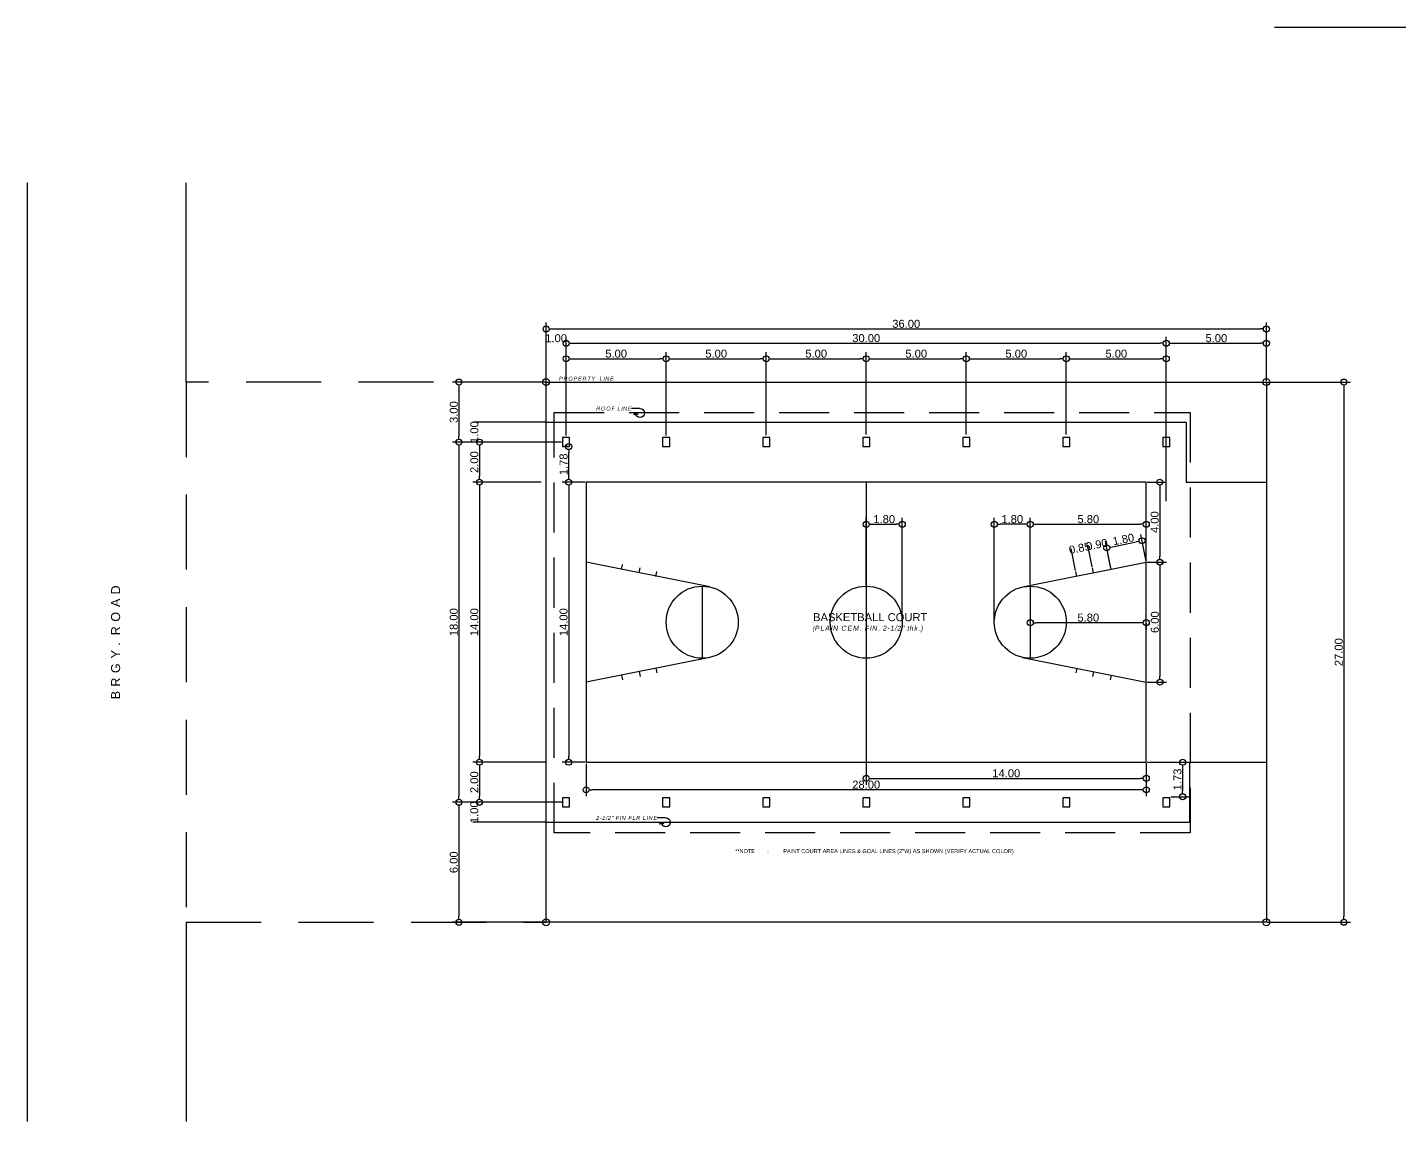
# Model space of a CAD drawing. Header units: inches. Extents: x -1369 to 1198, y -366 to 1398.
# Drawn here: x -163.5 to -94.9, y -22.4 to 32.3 of the extents above; entities that cross this region are included whole.
import ezdxf

# ---------------------------------------------------------------- set-up
doc = ezdxf.new("R2010")
doc.units = ezdxf.units.IN
doc.header["$MEASUREMENT"] = 0
doc.linetypes.add('HIDDEN', pattern=[0.375, 0.25, -0.125])
for name, color, linetype in [('dim', 8, 'Continuous'), ('rf', 1, 'HIDDEN'), ('txt', 7, 'Continuous')]:
    doc.layers.add(name, color=color, linetype=linetype)
doc.styles.get("Standard").update_dxf_attribs({"font": 'arial.ttf'})
doc.dimstyles.new('200', dxfattribs={"dimtxt": 0.4, "dimasz": 0.3, "dimexe": 0.325, "dimexo": 0.05, "dimgap": 0.05, "dimtad": 1, "dimzin": 0, "dimdsep": 46, "dimtxsty": 'Standard', "dimblk": 'DOTBLANK', "dimcen": 0.09, "dimclrd": 256, "dimclre": 256, "dimadec": 0, "dimazin": 0, "dimtfac": 1, "dimtix": 1, "dimtofl": 0, "dimtmove": 0, "dimatfit": 3, "dimfxl": 1, "dimtolj": 1, "dimtzin": 0, "dimarcsym": 0})

# ---------------------------------------------------------------- blocks, each defined once
blk = doc.blocks.new('_DotBlank')
at = {"color": 0, "linetype": 'ByBlock', "lineweight": -2}
blk.add_line((-0.5, 0), (-1, 0), dxfattribs=at)
blk.add_circle((0, 0), 0.5, dxfattribs=at)
blk = doc.blocks.new('*D586')
at = {"layer": 'Defpoints', "color": 0, "transparency": 16777216}
for p in [(-101.525, 17.238), (-137.525, 14.583), (-101.525, 14.583)]:
    blk.add_point(p, dxfattribs=at)
at = {"layer": 'dim', "lineweight": -2, "transparency": 16777216}
for p, q in [((-137.525, 14.633), (-137.525, 17.563)), ((-137.225, 17.238), (-101.825, 17.238)), ((-101.525, 14.633), (-101.525, 17.563))]:
    blk.add_line(p, q, dxfattribs=at)
at = {"layer": 'dim', "lineweight": -2, "transparency": 16777216, "xscale": 0.3, "yscale": 0.3, "zscale": 0.3, "rotation": 180}
blk.add_blockref('_DotBlank', (-137.525, 17.238), dxfattribs=at)
at = {"layer": 'dim', "lineweight": -2, "transparency": 16777216, "xscale": 0.3, "yscale": 0.3, "zscale": 0.3}
blk.add_blockref('_DotBlank', (-101.525, 17.238), dxfattribs=at)
at = {"layer": 'dim', "color": 0, "transparency": 16777216, "insert": (-119.525, 17.493), "char_height": 0.4, "attachment_point": 5}
blk.add_mtext('\\A1;36.00', dxfattribs=at)
blk = doc.blocks.new('*D568')
at = {"layer": 'Defpoints', "color": 0, "transparency": 16777216}
for p in [(-101.525, 14.583), (-101.525, -12.417), (-97.651, -12.417)]:
    blk.add_point(p, dxfattribs=at)
at = {"layer": 'dim', "lineweight": -2, "transparency": 16777216}
for p, q in [((-101.475, 14.583), (-97.326, 14.583)), ((-97.651, 14.283), (-97.651, -12.117)), ((-101.475, -12.417), (-97.326, -12.417))]:
    blk.add_line(p, q, dxfattribs=at)
at = {"layer": 'dim', "lineweight": -2, "transparency": 16777216, "xscale": 0.3, "yscale": 0.3, "zscale": 0.3}
for p, rotation in [((-97.651, 14.583), 90), ((-97.651, -12.417), 270)]:
    blk.add_blockref('_DotBlank', p, dxfattribs=dict(at, rotation=rotation))
at = {"layer": 'dim', "color": 0, "transparency": 16777216, "insert": (-97.905, 1.083), "char_height": 0.4, "attachment_point": 5, "rotation": 90}
blk.add_mtext('\\A1;27.00', dxfattribs=at)
blk = doc.blocks.new('*D582')
at = {"layer": 'Defpoints', "color": 0, "transparency": 16777216}
for p in [(-137.746, 9.583), (-140.858, -4.417), (-137.55, -4.417)]:
    blk.add_point(p, dxfattribs=at)
at = {"layer": 'dim', "lineweight": -2, "transparency": 16777216}
for p, q in [((-137.796, 9.583), (-141.183, 9.583)), ((-140.858, 9.283), (-140.858, -4.117)), ((-137.6, -4.417), (-141.183, -4.417))]:
    blk.add_line(p, q, dxfattribs=at)
at = {"layer": 'dim', "lineweight": -2, "transparency": 16777216, "xscale": 0.3, "yscale": 0.3, "zscale": 0.3}
for p, rotation in [((-140.858, 9.583), 90), ((-140.858, -4.417), 270)]:
    blk.add_blockref('_DotBlank', p, dxfattribs=dict(at, rotation=rotation))
at = {"layer": 'dim', "color": 0, "transparency": 16777216, "insert": (-141.112, 2.583), "char_height": 0.4, "attachment_point": 5, "rotation": 90}
blk.add_mtext('\\A1;14.00', dxfattribs=at)
blk = doc.blocks.new('*D587')
at = {"layer": 'Defpoints', "color": 0, "transparency": 16777216}
for p in [(-136.7, 11.583), (-141.886, -6.417), (-137.2, -6.417)]:
    blk.add_point(p, dxfattribs=at)
at = {"layer": 'dim', "lineweight": -2, "transparency": 16777216}
for p, q in [((-136.75, 11.583), (-142.211, 11.583)), ((-141.886, 11.283), (-141.886, -6.117)), ((-137.25, -6.417), (-142.211, -6.417))]:
    blk.add_line(p, q, dxfattribs=at)
at = {"layer": 'dim', "lineweight": -2, "transparency": 16777216, "xscale": 0.3, "yscale": 0.3, "zscale": 0.3}
for p, rotation in [((-141.886, 11.583), 90), ((-141.886, -6.417), 270)]:
    blk.add_blockref('_DotBlank', p, dxfattribs=dict(at, rotation=rotation))
at = {"layer": 'dim', "color": 0, "transparency": 16777216, "insert": (-142.141, 2.583), "char_height": 0.4, "attachment_point": 5, "rotation": 90}
blk.add_mtext('\\A1;18.00', dxfattribs=at)
blk = doc.blocks.new('*D580')
at = {"layer": 'Defpoints', "color": 0, "transparency": 16777216}
for p in [(-137.525, 16.517), (-137.525, 14.583), (-136.525, 11.858)]:
    blk.add_point(p, dxfattribs=at)
at = {"layer": 'dim', "lineweight": -2, "transparency": 16777216}
for p, q in [((-137.525, 14.633), (-137.525, 16.842)), ((-136.525, 11.908), (-136.525, 16.842))]:
    blk.add_line(p, q, dxfattribs=at)
at = {"layer": 'dim', "color": 0, "transparency": 16777216, "insert": (-137.025, 16.772), "char_height": 0.4, "attachment_point": 5}
blk.add_mtext('\\A1;1.00', dxfattribs=at)
blk = doc.blocks.new('*D581')
at = {"layer": 'Defpoints', "color": 0, "transparency": 16777216}
for p in [(-137.175, -6.417), (-141.886, -12.417), (-137.525, -12.417)]:
    blk.add_point(p, dxfattribs=at)
at = {"layer": 'dim', "lineweight": -2, "transparency": 16777216}
for p, q in [((-137.225, -6.417), (-142.211, -6.417)), ((-141.886, -6.717), (-141.886, -12.117)), ((-137.575, -12.417), (-142.211, -12.417))]:
    blk.add_line(p, q, dxfattribs=at)
at = {"layer": 'dim', "lineweight": -2, "transparency": 16777216, "xscale": 0.3, "yscale": 0.3, "zscale": 0.3}
for p, rotation in [((-141.886, -6.417), 90), ((-141.886, -12.417), 270)]:
    blk.add_blockref('_DotBlank', p, dxfattribs=dict(at, rotation=rotation))
at = {"layer": 'dim', "color": 0, "transparency": 16777216, "insert": (-142.141, -9.417), "char_height": 0.4, "attachment_point": 5, "rotation": 90}
blk.add_mtext('\\A1;6.00', dxfattribs=at)
blk = doc.blocks.new('*D569')
at = {"layer": 'Defpoints', "color": 0, "transparency": 16777216}
for p in [(-137.696, 14.583), (-141.886, 11.583), (-137.696, 11.583)]:
    blk.add_point(p, dxfattribs=at)
at = {"layer": 'dim', "lineweight": -2, "transparency": 16777216}
for p, q in [((-137.746, 14.583), (-142.211, 14.583)), ((-141.886, 14.283), (-141.886, 11.883)), ((-137.746, 11.583), (-142.211, 11.583))]:
    blk.add_line(p, q, dxfattribs=at)
at = {"layer": 'dim', "lineweight": -2, "transparency": 16777216, "xscale": 0.3, "yscale": 0.3, "zscale": 0.3}
for p, rotation in [((-141.886, 14.583), 90), ((-141.886, 11.583), 270)]:
    blk.add_blockref('_DotBlank', p, dxfattribs=dict(at, rotation=rotation))
at = {"layer": 'dim', "color": 0, "transparency": 16777216, "insert": (-142.141, 13.083), "char_height": 0.4, "attachment_point": 5, "rotation": 90}
blk.add_mtext('\\A1;3.00', dxfattribs=at)
blk = doc.blocks.new('*D570')
at = {"layer": 'Defpoints', "color": 0, "transparency": 16777216}
for p in [(-137.721, 11.583), (-140.856, 9.583), (-137.721, 9.583)]:
    blk.add_point(p, dxfattribs=at)
at = {"layer": 'dim', "lineweight": -2, "transparency": 16777216}
for p, q in [((-137.771, 11.583), (-141.181, 11.583)), ((-140.856, 11.283), (-140.856, 9.883)), ((-137.771, 9.583), (-141.181, 9.583))]:
    blk.add_line(p, q, dxfattribs=at)
at = {"layer": 'dim', "lineweight": -2, "transparency": 16777216, "xscale": 0.3, "yscale": 0.3, "zscale": 0.3}
for p, rotation in [((-140.856, 11.583), 90), ((-140.856, 9.583), 270)]:
    blk.add_blockref('_DotBlank', p, dxfattribs=dict(at, rotation=rotation))
at = {"layer": 'dim', "color": 0, "transparency": 16777216, "insert": (-141.11, 10.583), "char_height": 0.4, "attachment_point": 5, "rotation": 90}
blk.add_mtext('\\A1;2.00', dxfattribs=at)
blk = doc.blocks.new('*D571')
at = {"layer": 'Defpoints', "color": 0, "transparency": 16777216}
for p in [(-137.525, -4.417), (-140.858, -6.417), (-136.675, -6.417)]:
    blk.add_point(p, dxfattribs=at)
at = {"layer": 'dim', "lineweight": -2, "transparency": 16777216}
for p, q in [((-137.575, -4.417), (-141.183, -4.417)), ((-140.858, -4.717), (-140.858, -6.117)), ((-136.725, -6.417), (-141.183, -6.417))]:
    blk.add_line(p, q, dxfattribs=at)
at = {"layer": 'dim', "lineweight": -2, "transparency": 16777216, "xscale": 0.3, "yscale": 0.3, "zscale": 0.3}
for p, rotation in [((-140.858, -4.417), 90), ((-140.858, -6.417), 270)]:
    blk.add_blockref('_DotBlank', p, dxfattribs=dict(at, rotation=rotation))
at = {"layer": 'dim', "color": 0, "transparency": 16777216, "insert": (-141.112, -5.417), "char_height": 0.4, "attachment_point": 5, "rotation": 90}
blk.add_mtext('\\A1;2.00', dxfattribs=at)
blk = doc.blocks.new('*D572')
at = {"layer": 'Defpoints', "color": 0, "transparency": 16777216}
for p in [(-106.525, 16.524), (-136.525, 14.583), (-106.525, 14.583)]:
    blk.add_point(p, dxfattribs=at)
at = {"layer": 'dim', "lineweight": -2, "transparency": 16777216}
for p, q in [((-136.525, 14.633), (-136.525, 16.849)), ((-136.225, 16.524), (-106.825, 16.524)), ((-106.525, 14.633), (-106.525, 16.849))]:
    blk.add_line(p, q, dxfattribs=at)
at = {"layer": 'dim', "lineweight": -2, "transparency": 16777216, "xscale": 0.3, "yscale": 0.3, "zscale": 0.3, "rotation": 180}
blk.add_blockref('_DotBlank', (-136.525, 16.524), dxfattribs=at)
at = {"layer": 'dim', "lineweight": -2, "transparency": 16777216, "xscale": 0.3, "yscale": 0.3, "zscale": 0.3}
blk.add_blockref('_DotBlank', (-106.525, 16.524), dxfattribs=at)
at = {"layer": 'dim', "color": 0, "transparency": 16777216, "insert": (-121.525, 16.778), "char_height": 0.4, "attachment_point": 5}
blk.add_mtext('\\A1;30.00', dxfattribs=at)
blk = doc.blocks.new('*D573')
at = {"layer": 'Defpoints', "color": 0, "transparency": 16777216}
for p in [(-101.525, 16.524), (-101.525, 14.583), (-106.525, 8.583)]:
    blk.add_point(p, dxfattribs=at)
at = {"layer": 'dim', "lineweight": -2, "transparency": 16777216}
for p, q in [((-106.525, 8.633), (-106.525, 16.849)), ((-106.225, 16.524), (-101.825, 16.524)), ((-101.525, 14.633), (-101.525, 16.849))]:
    blk.add_line(p, q, dxfattribs=at)
at = {"layer": 'dim', "lineweight": -2, "transparency": 16777216, "xscale": 0.3, "yscale": 0.3, "zscale": 0.3, "rotation": 180}
blk.add_blockref('_DotBlank', (-106.525, 16.524), dxfattribs=at)
at = {"layer": 'dim', "lineweight": -2, "transparency": 16777216, "xscale": 0.3, "yscale": 0.3, "zscale": 0.3}
blk.add_blockref('_DotBlank', (-101.525, 16.524), dxfattribs=at)
at = {"layer": 'dim', "color": 0, "transparency": 16777216, "insert": (-104.025, 16.778), "char_height": 0.4, "attachment_point": 5}
blk.add_mtext('\\A1;5.00', dxfattribs=at)
blk = doc.blocks.new('*D574')
at = {"layer": 'Defpoints', "color": 0, "transparency": 16777216}
for p in [(-131.525, 15.748), (-136.525, 14.583), (-131.525, 11.858)]:
    blk.add_point(p, dxfattribs=at)
at = {"layer": 'dim', "lineweight": -2, "transparency": 16777216}
for p, q in [((-136.525, 14.633), (-136.525, 16.073)), ((-131.525, 11.908), (-131.525, 16.073)), ((-136.225, 15.748), (-131.825, 15.748))]:
    blk.add_line(p, q, dxfattribs=at)
at = {"layer": 'dim', "lineweight": -2, "transparency": 16777216, "xscale": 0.3, "yscale": 0.3, "zscale": 0.3, "rotation": 180}
blk.add_blockref('_DotBlank', (-136.525, 15.748), dxfattribs=at)
at = {"layer": 'dim', "lineweight": -2, "transparency": 16777216, "xscale": 0.3, "yscale": 0.3, "zscale": 0.3}
blk.add_blockref('_DotBlank', (-131.525, 15.748), dxfattribs=at)
at = {"layer": 'dim', "color": 0, "transparency": 16777216, "insert": (-134.025, 16.002), "char_height": 0.4, "attachment_point": 5}
blk.add_mtext('\\A1;5.00', dxfattribs=at)
blk = doc.blocks.new('*D575')
at = {"layer": 'Defpoints', "color": 0, "transparency": 16777216}
for p in [(-126.525, 15.748), (-131.525, 11.883), (-126.525, 11.883)]:
    blk.add_point(p, dxfattribs=at)
at = {"layer": 'dim', "lineweight": -2, "transparency": 16777216}
for p, q in [((-131.525, 11.933), (-131.525, 16.073)), ((-126.525, 11.933), (-126.525, 16.073)), ((-131.225, 15.748), (-126.825, 15.748))]:
    blk.add_line(p, q, dxfattribs=at)
at = {"layer": 'dim', "lineweight": -2, "transparency": 16777216, "xscale": 0.3, "yscale": 0.3, "zscale": 0.3, "rotation": 180}
blk.add_blockref('_DotBlank', (-131.525, 15.748), dxfattribs=at)
at = {"layer": 'dim', "lineweight": -2, "transparency": 16777216, "xscale": 0.3, "yscale": 0.3, "zscale": 0.3}
blk.add_blockref('_DotBlank', (-126.525, 15.748), dxfattribs=at)
at = {"layer": 'dim', "color": 0, "transparency": 16777216, "insert": (-129.025, 16.002), "char_height": 0.4, "attachment_point": 5}
blk.add_mtext('\\A1;5.00', dxfattribs=at)
blk = doc.blocks.new('*D576')
at = {"layer": 'Defpoints', "color": 0, "transparency": 16777216}
for p in [(-121.525, 15.748), (-126.525, 11.908), (-121.525, 11.908)]:
    blk.add_point(p, dxfattribs=at)
at = {"layer": 'dim', "lineweight": -2, "transparency": 16777216}
for p, q in [((-126.525, 11.958), (-126.525, 16.073)), ((-121.525, 11.958), (-121.525, 16.073)), ((-126.225, 15.748), (-121.825, 15.748))]:
    blk.add_line(p, q, dxfattribs=at)
at = {"layer": 'dim', "lineweight": -2, "transparency": 16777216, "xscale": 0.3, "yscale": 0.3, "zscale": 0.3, "rotation": 180}
blk.add_blockref('_DotBlank', (-126.525, 15.748), dxfattribs=at)
at = {"layer": 'dim', "lineweight": -2, "transparency": 16777216, "xscale": 0.3, "yscale": 0.3, "zscale": 0.3}
blk.add_blockref('_DotBlank', (-121.525, 15.748), dxfattribs=at)
at = {"layer": 'dim', "color": 0, "transparency": 16777216, "insert": (-124.025, 16.002), "char_height": 0.4, "attachment_point": 5}
blk.add_mtext('\\A1;5.00', dxfattribs=at)
blk = doc.blocks.new('*D577')
at = {"layer": 'Defpoints', "color": 0, "transparency": 16777216}
for p in [(-116.525, 15.748), (-121.525, 11.908), (-116.525, 11.908)]:
    blk.add_point(p, dxfattribs=at)
at = {"layer": 'dim', "lineweight": -2, "transparency": 16777216}
for p, q in [((-121.525, 11.958), (-121.525, 16.073)), ((-116.525, 11.958), (-116.525, 16.073)), ((-121.225, 15.748), (-116.825, 15.748))]:
    blk.add_line(p, q, dxfattribs=at)
at = {"layer": 'dim', "lineweight": -2, "transparency": 16777216, "xscale": 0.3, "yscale": 0.3, "zscale": 0.3, "rotation": 180}
blk.add_blockref('_DotBlank', (-121.525, 15.748), dxfattribs=at)
at = {"layer": 'dim', "lineweight": -2, "transparency": 16777216, "xscale": 0.3, "yscale": 0.3, "zscale": 0.3}
blk.add_blockref('_DotBlank', (-116.525, 15.748), dxfattribs=at)
at = {"layer": 'dim', "color": 0, "transparency": 16777216, "insert": (-119.025, 16.002), "char_height": 0.4, "attachment_point": 5}
blk.add_mtext('\\A1;5.00', dxfattribs=at)
blk = doc.blocks.new('*D578')
at = {"layer": 'Defpoints', "color": 0, "transparency": 16777216}
for p in [(-111.525, 15.748), (-116.525, 11.908), (-111.525, 11.908)]:
    blk.add_point(p, dxfattribs=at)
at = {"layer": 'dim', "lineweight": -2, "transparency": 16777216}
for p, q in [((-116.525, 11.958), (-116.525, 16.073)), ((-111.525, 11.958), (-111.525, 16.073)), ((-116.225, 15.748), (-111.825, 15.748))]:
    blk.add_line(p, q, dxfattribs=at)
at = {"layer": 'dim', "lineweight": -2, "transparency": 16777216, "xscale": 0.3, "yscale": 0.3, "zscale": 0.3, "rotation": 180}
blk.add_blockref('_DotBlank', (-116.525, 15.748), dxfattribs=at)
at = {"layer": 'dim', "lineweight": -2, "transparency": 16777216, "xscale": 0.3, "yscale": 0.3, "zscale": 0.3}
blk.add_blockref('_DotBlank', (-111.525, 15.748), dxfattribs=at)
at = {"layer": 'dim', "color": 0, "transparency": 16777216, "insert": (-114.025, 16.002), "char_height": 0.4, "attachment_point": 5}
blk.add_mtext('\\A1;5.00', dxfattribs=at)
blk = doc.blocks.new('*D579')
at = {"layer": 'Defpoints', "color": 0, "transparency": 16777216}
for p in [(-106.525, 15.748), (-111.525, 11.908), (-106.525, 11.908)]:
    blk.add_point(p, dxfattribs=at)
at = {"layer": 'dim', "lineweight": -2, "transparency": 16777216}
for p, q in [((-111.525, 11.958), (-111.525, 16.073)), ((-106.525, 11.958), (-106.525, 16.073)), ((-111.225, 15.748), (-106.825, 15.748))]:
    blk.add_line(p, q, dxfattribs=at)
at = {"layer": 'dim', "lineweight": -2, "transparency": 16777216, "xscale": 0.3, "yscale": 0.3, "zscale": 0.3, "rotation": 180}
blk.add_blockref('_DotBlank', (-111.525, 15.748), dxfattribs=at)
at = {"layer": 'dim', "lineweight": -2, "transparency": 16777216, "xscale": 0.3, "yscale": 0.3, "zscale": 0.3}
blk.add_blockref('_DotBlank', (-106.525, 15.748), dxfattribs=at)
at = {"layer": 'dim', "color": 0, "transparency": 16777216, "insert": (-109.025, 16.002), "char_height": 0.4, "attachment_point": 5}
blk.add_mtext('\\A1;5.00', dxfattribs=at)
blk = doc.blocks.new('circular leader')
at = {"color": 8}
for points in [[(220.29, 247.37), (221.89, 247.37)], [(221.12, 246.54), (220.73, 246.34), (220.79, 246.23), (221.11, 246.43), (221.38, 246.17), (221.46, 246.27), (221.12, 246.54)]]:
    blk.add_lwpolyline(points, dxfattribs=at)
blk.add_arc((220.29, 246.54), 0.829, 90, 0, dxfattribs=at)
blk = doc.blocks.new('*D583')
at = {"layer": 'Defpoints', "color": 0, "transparency": 16777216}
for p in [(-107.525, -4.417), (-106.35, -6.142), (-105.712, -6.142)]:
    blk.add_point(p, dxfattribs=at)
at = {"layer": 'dim', "lineweight": -2, "transparency": 16777216}
for p, q in [((-107.475, -4.417), (-105.387, -4.417)), ((-105.712, -4.717), (-105.712, -5.842)), ((-106.3, -6.142), (-105.387, -6.142))]:
    blk.add_line(p, q, dxfattribs=at)
at = {"layer": 'dim', "lineweight": -2, "transparency": 16777216, "xscale": 0.3, "yscale": 0.3, "zscale": 0.3}
for p, rotation in [((-105.712, -4.417), 90), ((-105.712, -6.142), 270)]:
    blk.add_blockref('_DotBlank', p, dxfattribs=dict(at, rotation=rotation))
at = {"layer": 'dim', "color": 0, "transparency": 16777216, "insert": (-105.967, -5.279), "char_height": 0.4, "attachment_point": 5, "rotation": 90}
blk.add_mtext('\\A1;1.73', dxfattribs=at)
blk = doc.blocks.new('*D588')
at = {"layer": 'Defpoints', "color": 0, "transparency": 16777216}
for p in [(-135.525, -4.442), (-107.525, -4.442), (-135.525, -5.795)]:
    blk.add_point(p, dxfattribs=at)
at = {"layer": 'dim', "lineweight": -2, "transparency": 16777216}
for p, q in [((-135.525, -4.492), (-135.525, -6.12)), ((-107.525, -4.492), (-107.525, -6.12)), ((-107.825, -5.795), (-135.225, -5.795))]:
    blk.add_line(p, q, dxfattribs=at)
at = {"layer": 'dim', "lineweight": -2, "transparency": 16777216, "xscale": 0.3, "yscale": 0.3, "zscale": 0.3, "rotation": 180}
blk.add_blockref('_DotBlank', (-135.525, -5.795), dxfattribs=at)
at = {"layer": 'dim', "lineweight": -2, "transparency": 16777216, "xscale": 0.3, "yscale": 0.3, "zscale": 0.3}
blk.add_blockref('_DotBlank', (-107.525, -5.795), dxfattribs=at)
at = {"layer": 'dim', "color": 0, "transparency": 16777216, "insert": (-121.525, -5.541), "char_height": 0.4, "attachment_point": 5}
blk.add_mtext('\\A1;28.00', dxfattribs=at)
blk = doc.blocks.new('*D589')
at = {"layer": 'Defpoints', "color": 0, "transparency": 16777216}
for p in [(-121.525, -4.417), (-107.525, -4.417), (-107.525, -5.226)]:
    blk.add_point(p, dxfattribs=at)
at = {"layer": 'dim', "lineweight": -2, "transparency": 16777216}
for p, q in [((-121.525, -4.467), (-121.525, -5.551)), ((-107.525, -4.467), (-107.525, -5.551)), ((-121.225, -5.226), (-107.825, -5.226))]:
    blk.add_line(p, q, dxfattribs=at)
at = {"layer": 'dim', "lineweight": -2, "transparency": 16777216, "xscale": 0.3, "yscale": 0.3, "zscale": 0.3, "rotation": 180}
blk.add_blockref('_DotBlank', (-121.525, -5.226), dxfattribs=at)
at = {"layer": 'dim', "lineweight": -2, "transparency": 16777216, "xscale": 0.3, "yscale": 0.3, "zscale": 0.3}
blk.add_blockref('_DotBlank', (-107.525, -5.226), dxfattribs=at)
at = {"layer": 'dim', "color": 0, "transparency": 16777216, "insert": (-114.525, -4.972), "char_height": 0.4, "attachment_point": 5}
blk.add_mtext('\\A1;14.00', dxfattribs=at)
blk = doc.blocks.new('*D590')
at = {"layer": 'Defpoints', "color": 0, "transparency": 16777216}
for p in [(-107.525, 7.478), (-107.525, 5.583), (-113.325, 4.419)]:
    blk.add_point(p, dxfattribs=at)
at = {"layer": 'dim', "lineweight": -2, "transparency": 16777216}
for p, q in [((-113.325, 4.469), (-113.325, 7.803)), ((-107.525, 5.633), (-107.525, 7.803)), ((-113.025, 7.478), (-107.825, 7.478))]:
    blk.add_line(p, q, dxfattribs=at)
at = {"layer": 'dim', "lineweight": -2, "transparency": 16777216, "xscale": 0.3, "yscale": 0.3, "zscale": 0.3, "rotation": 180}
blk.add_blockref('_DotBlank', (-113.325, 7.478), dxfattribs=at)
at = {"layer": 'dim', "lineweight": -2, "transparency": 16777216, "xscale": 0.3, "yscale": 0.3, "zscale": 0.3}
blk.add_blockref('_DotBlank', (-107.525, 7.478), dxfattribs=at)
at = {"layer": 'dim', "color": 0, "transparency": 16777216, "insert": (-110.425, 7.732), "char_height": 0.4, "attachment_point": 5}
blk.add_mtext('\\A1;5.80', dxfattribs=at)
blk = doc.blocks.new('*D591')
at = {"layer": 'Defpoints', "color": 0, "transparency": 16777216}
for p in [(-115.125, 7.478), (-113.325, 4.419), (-115.125, 2.583)]:
    blk.add_point(p, dxfattribs=at)
at = {"layer": 'dim', "lineweight": -2, "transparency": 16777216}
for p, q in [((-115.125, 2.633), (-115.125, 7.803)), ((-113.325, 4.469), (-113.325, 7.803)), ((-113.625, 7.478), (-114.825, 7.478))]:
    blk.add_line(p, q, dxfattribs=at)
at = {"layer": 'dim', "lineweight": -2, "transparency": 16777216, "xscale": 0.3, "yscale": 0.3, "zscale": 0.3, "rotation": 180}
blk.add_blockref('_DotBlank', (-115.125, 7.478), dxfattribs=at)
at = {"layer": 'dim', "lineweight": -2, "transparency": 16777216, "xscale": 0.3, "yscale": 0.3, "zscale": 0.3}
blk.add_blockref('_DotBlank', (-113.325, 7.478), dxfattribs=at)
at = {"layer": 'dim', "color": 0, "transparency": 16777216, "insert": (-114.225, 7.732), "char_height": 0.4, "attachment_point": 5}
blk.add_mtext('\\A1;1.80', dxfattribs=at)
blk = doc.blocks.new('*D592')
at = {"layer": 'Defpoints', "color": 0, "transparency": 16777216}
for p in [(-109.504, 6.297), (-110.22, 5.293), (-109.338, 5.47)]:
    blk.add_point(p, dxfattribs=at)
at = {"layer": 'dim', "lineweight": -2, "transparency": 16777216}
for p, q in [((-110.23, 5.342), (-110.45, 6.439)), ((-109.348, 5.519), (-109.568, 6.616))]:
    blk.add_line(p, q, dxfattribs=at)
at = {"layer": 'dim', "color": 0, "transparency": 16777216, "insert": (-109.995, 6.458), "char_height": 0.4, "attachment_point": 5, "rotation": 11.35111}
blk.add_mtext('\\A1;0.90', dxfattribs=at)
blk = doc.blocks.new('*D593')
at = {"layer": 'Defpoints', "color": 0, "transparency": 16777216}
for p in [(-107.739, 6.651), (-107.525, 5.583), (-109.29, 5.229)]:
    blk.add_point(p, dxfattribs=at)
at = {"layer": 'dim', "lineweight": -2, "transparency": 16777216}
for p, q in [((-107.535, 5.632), (-107.803, 6.97)), ((-109.299, 5.278), (-109.568, 6.616)), ((-109.21, 6.356), (-108.033, 6.592))]:
    blk.add_line(p, q, dxfattribs=at)
at = {"layer": 'dim', "lineweight": -2, "transparency": 16777216, "xscale": 0.3, "yscale": 0.3, "zscale": 0.3}
for p, rotation in [((-109.504, 6.297), 191.3511125815972), ((-107.739, 6.651), 11.35111258159722)]:
    blk.add_blockref('_DotBlank', p, dxfattribs=dict(at, rotation=rotation))
at = {"layer": 'dim', "color": 0, "transparency": 16777216, "insert": (-108.672, 6.724), "char_height": 0.4, "attachment_point": 5, "rotation": 11.35111}
blk.add_mtext('\\A1;1.80', dxfattribs=at)
blk = doc.blocks.new('bc')
at = {"color": 8, "true_color": 0x808080}
blk.add_lwpolyline([(7, 14), (-7, 14), (-7, -14), (7, -14)], close=True, dxfattribs=at)
for points in [[(-1.759, 7.817), (-3, 14)], [(1.759, 7.817), (3, 14)], [(-2.646, 12.235), (-2.887, 12.187)], [(2.646, 12.235), (2.887, 12.187)], [(-2.469, 11.353), (-2.71, 11.304)], [(2.469, 11.353), (2.71, 11.304)], [(-2.291, 10.52), (-2.532, 10.472)], [(2.291, 10.52), (2.532, 10.472)], [(1.8, 8.2), (-1.8, 8.2)], [(7, 0), (-7, 0)], [(-1.759, -7.817), (-3, -14)], [(1.8, -8.2), (-1.8, -8.2)], [(1.759, -7.817), (3, -14)], [(-2.291, -10.52), (-2.532, -10.472)], [(2.291, -10.52), (2.532, -10.472)], [(-2.469, -11.353), (-2.71, -11.304)], [(2.469, -11.353), (2.71, -11.304)], [(-2.646, -12.235), (-2.887, -12.187)], [(2.646, -12.235), (2.887, -12.187)]]:
    blk.add_lwpolyline(points, dxfattribs=at)
for centre in [(0, 8.2), (0, 0), (0, -8.2)]:
    blk.add_circle(centre, 1.8, dxfattribs=at)
blk = doc.blocks.new('*D584')
at = {"layer": 'Defpoints', "color": 0, "transparency": 16777216}
for p in [(-110.387, 6.12), (-111.055, 5.125), (-110.22, 5.293)]:
    blk.add_point(p, dxfattribs=at)
at = {"layer": 'dim', "lineweight": -2, "transparency": 16777216}
for p, q in [((-111.065, 5.174), (-111.285, 6.271)), ((-110.23, 5.342), (-110.45, 6.439))]:
    blk.add_line(p, q, dxfattribs=at)
at = {"layer": 'dim', "color": 0, "transparency": 16777216, "insert": (-110.854, 6.286), "char_height": 0.4, "attachment_point": 5, "rotation": 11.35111}
blk.add_mtext('\\A1;0.85', dxfattribs=at)
blk = doc.blocks.new('*D594')
at = {"layer": 'Defpoints', "color": 0, "transparency": 16777216}
for p in [(-107.525, 5.583), (-107.525, -0.417), (-106.845, -0.417)]:
    blk.add_point(p, dxfattribs=at)
at = {"layer": 'dim', "lineweight": -2, "transparency": 16777216}
for p, q in [((-107.475, 5.583), (-106.52, 5.583)), ((-106.845, 5.283), (-106.845, -0.117)), ((-107.475, -0.417), (-106.52, -0.417))]:
    blk.add_line(p, q, dxfattribs=at)
at = {"layer": 'dim', "lineweight": -2, "transparency": 16777216, "xscale": 0.3, "yscale": 0.3, "zscale": 0.3}
for p, rotation in [((-106.845, 5.583), 90), ((-106.845, -0.417), 270)]:
    blk.add_blockref('_DotBlank', p, dxfattribs=dict(at, rotation=rotation))
at = {"layer": 'dim', "color": 0, "transparency": 16777216, "insert": (-107.099, 2.583), "char_height": 0.4, "attachment_point": 5, "rotation": 90}
blk.add_mtext('\\A1;6.00', dxfattribs=at)
blk = doc.blocks.new('*D595')
at = {"layer": 'Defpoints', "color": 0, "transparency": 16777216}
for p in [(-113.325, 2.583), (-113.325, 2.555), (-107.525, 2.583)]:
    blk.add_point(p, dxfattribs=at)
at = {"layer": 'dim', "lineweight": -2, "transparency": 16777216}
for p, q in [((-113.325, 2.533), (-113.325, 2.23)), ((-107.825, 2.555), (-113.025, 2.555)), ((-107.525, 2.533), (-107.525, 2.23))]:
    blk.add_line(p, q, dxfattribs=at)
at = {"layer": 'dim', "lineweight": -2, "transparency": 16777216, "xscale": 0.3, "yscale": 0.3, "zscale": 0.3, "rotation": 180}
blk.add_blockref('_DotBlank', (-113.325, 2.555), dxfattribs=at)
at = {"layer": 'dim', "lineweight": -2, "transparency": 16777216, "xscale": 0.3, "yscale": 0.3, "zscale": 0.3}
blk.add_blockref('_DotBlank', (-107.525, 2.555), dxfattribs=at)
at = {"layer": 'dim', "color": 0, "transparency": 16777216, "insert": (-110.425, 2.809), "char_height": 0.4, "attachment_point": 5}
blk.add_mtext('\\A1;5.80', dxfattribs=at)
blk = doc.blocks.new('*D596')
at = {"layer": 'Defpoints', "color": 0, "transparency": 16777216}
for p in [(-135.525, 9.583), (-136.398, -4.417), (-135.525, -4.417)]:
    blk.add_point(p, dxfattribs=at)
at = {"layer": 'dim', "lineweight": -2, "transparency": 16777216}
for p, q in [((-135.575, 9.583), (-136.723, 9.583)), ((-136.398, 9.283), (-136.398, -4.117)), ((-135.575, -4.417), (-136.723, -4.417))]:
    blk.add_line(p, q, dxfattribs=at)
at = {"layer": 'dim', "lineweight": -2, "transparency": 16777216, "xscale": 0.3, "yscale": 0.3, "zscale": 0.3}
for p, rotation in [((-136.398, 9.583), 90), ((-136.398, -4.417), 270)]:
    blk.add_blockref('_DotBlank', p, dxfattribs=dict(at, rotation=rotation))
at = {"layer": 'dim', "color": 0, "transparency": 16777216, "insert": (-136.653, 2.583), "char_height": 0.4, "attachment_point": 5, "rotation": 90}
blk.add_mtext('\\A1;14.00', dxfattribs=at)
blk = doc.blocks.new('*D597')
at = {"layer": 'Defpoints', "color": 0, "transparency": 16777216}
for p in [(-107.525, 9.583), (-107.525, 5.583), (-106.852, 5.583)]:
    blk.add_point(p, dxfattribs=at)
at = {"layer": 'dim', "lineweight": -2, "transparency": 16777216}
for p, q in [((-107.475, 9.583), (-106.527, 9.583)), ((-106.852, 9.283), (-106.852, 5.883)), ((-107.475, 5.583), (-106.527, 5.583))]:
    blk.add_line(p, q, dxfattribs=at)
at = {"layer": 'dim', "lineweight": -2, "transparency": 16777216, "xscale": 0.3, "yscale": 0.3, "zscale": 0.3}
for p, rotation in [((-106.852, 9.583), 90), ((-106.852, 5.583), 270)]:
    blk.add_blockref('_DotBlank', p, dxfattribs=dict(at, rotation=rotation))
at = {"layer": 'dim', "color": 0, "transparency": 16777216, "insert": (-107.106, 7.583), "char_height": 0.4, "attachment_point": 5, "rotation": 90}
blk.add_mtext('\\A1;4.00', dxfattribs=at)
blk = doc.blocks.new('*D598')
at = {"layer": 'Defpoints', "color": 0, "transparency": 16777216}
for p in [(-119.725, 7.478), (-121.525, 4.383), (-119.725, 2.583)]:
    blk.add_point(p, dxfattribs=at)
at = {"layer": 'dim', "lineweight": -2, "transparency": 16777216}
for p, q in [((-121.525, 4.433), (-121.525, 7.803)), ((-119.725, 2.633), (-119.725, 7.803)), ((-121.225, 7.478), (-120.025, 7.478))]:
    blk.add_line(p, q, dxfattribs=at)
at = {"layer": 'dim', "lineweight": -2, "transparency": 16777216, "xscale": 0.3, "yscale": 0.3, "zscale": 0.3, "rotation": 180}
blk.add_blockref('_DotBlank', (-121.525, 7.478), dxfattribs=at)
at = {"layer": 'dim', "lineweight": -2, "transparency": 16777216, "xscale": 0.3, "yscale": 0.3, "zscale": 0.3}
blk.add_blockref('_DotBlank', (-119.725, 7.478), dxfattribs=at)
at = {"layer": 'dim', "color": 0, "transparency": 16777216, "insert": (-120.625, 7.732), "char_height": 0.4, "attachment_point": 5}
blk.add_mtext('\\A1;1.80', dxfattribs=at)
blk = doc.blocks.new('*D599')
at = {"layer": 'Defpoints', "color": 0, "transparency": 16777216}
for p in [(-136.398, 11.358), (-136.398, 11.358), (-136.398, 9.583)]:
    blk.add_point(p, dxfattribs=at)
at = {"layer": 'dim', "lineweight": -2, "transparency": 16777216}
for p, q in [((-136.448, 11.358), (-136.723, 11.358)), ((-136.398, 9.883), (-136.398, 11.058)), ((-136.448, 9.583), (-136.723, 9.583))]:
    blk.add_line(p, q, dxfattribs=at)
at = {"layer": 'dim', "lineweight": -2, "transparency": 16777216, "xscale": 0.3, "yscale": 0.3, "zscale": 0.3}
for p, rotation in [((-136.398, 11.358), 90), ((-136.398, 9.583), 270)]:
    blk.add_blockref('_DotBlank', p, dxfattribs=dict(at, rotation=rotation))
at = {"layer": 'dim', "color": 0, "transparency": 16777216, "insert": (-136.653, 10.471), "char_height": 0.4, "attachment_point": 5, "rotation": 90}
blk.add_mtext('\\A1;1.78', dxfattribs=at)
blk = doc.blocks.new('*D585')
at = {"layer": 'Defpoints', "color": 0, "transparency": 16777216}
for p in [(-136.7, -6.417), (-140.858, -7.417), (-137.525, -7.417)]:
    blk.add_point(p, dxfattribs=at)
at = {"layer": 'dim', "lineweight": -2, "transparency": 16777216}
for p, q in [((-136.75, -6.417), (-141.183, -6.417)), ((-137.575, -7.417), (-141.183, -7.417))]:
    blk.add_line(p, q, dxfattribs=at)
at = {"layer": 'dim', "color": 0, "transparency": 16777216, "insert": (-141.112, -6.917), "char_height": 0.4, "attachment_point": 5, "rotation": 90}
blk.add_mtext('\\A1;1.00', dxfattribs=at)
blk = doc.blocks.new('*D600')
at = {"layer": 'Defpoints', "color": 0, "transparency": 16777216}
for p in [(-140.856, 12.583), (-137.525, 12.583), (-137.525, 11.583)]:
    blk.add_point(p, dxfattribs=at)
at = {"layer": 'dim', "lineweight": -2, "transparency": 16777216}
for p, q in [((-137.575, 12.583), (-141.181, 12.583)), ((-137.575, 11.583), (-141.181, 11.583))]:
    blk.add_line(p, q, dxfattribs=at)
at = {"layer": 'dim', "color": 0, "transparency": 16777216, "insert": (-141.11, 12.083), "char_height": 0.4, "attachment_point": 5, "rotation": 90}
blk.add_mtext('\\A1;1.00', dxfattribs=at)

msp = doc.modelspace()

# ---------------------------------------------------------------- linework, layer by layer
msp.add_lwpolyline([(-43.1888, 32.3087), (-101.1164, 32.3087)])
at = {"color": 1}
for points in [[(-163.4507, -22.3768), (-163.4507, 24.543)], [(-155.5249, 14.5831), (-155.5249, 24.543)], [(-155.5249, -12.4169), (-155.5249, -22.3768)]]:
    msp.add_lwpolyline(points, dxfattribs=at)
at = {"linetype": 'HIDDEN', "ltscale": 15}
for points in [[(-137.5249, 14.5831), (-155.5249, 14.5831), (-155.5249, -12.4169)], [(-155.5249, -12.4169), (-137.5249, -12.4169)]]:
    msp.add_lwpolyline(points, dxfattribs=at)
at = {"color": 7}
msp.add_lwpolyline([(-137.5249, 14.5831), (-101.5249, 14.5831), (-101.5249, -12.4169), (-137.5249, -12.4169)], close=True, dxfattribs=at)
at = {"color": 3}
for points in [[(-137.5249, 12.5831), (-105.5249, 12.5831), (-105.5249, 9.5831), (-101.5249, 9.5831)], [(-137.5249, -7.4169), (-105.3449, -7.4169), (-105.3449, -4.4169), (-101.5249, -4.4169)]]:
    msp.add_lwpolyline(points, dxfattribs=at)
for points in [[(-136.3498, 11.8081), (-136.6998, 11.8081), (-136.6998, 11.3581), (-136.3498, 11.3581)], [(-131.3498, 11.8081), (-131.6998, 11.8081), (-131.6998, 11.3581), (-131.3498, 11.3581)], [(-126.3498, 11.8081), (-126.6998, 11.8081), (-126.6998, 11.3581), (-126.3498, 11.3581)], [(-121.3498, 11.8081), (-121.6998, 11.8081), (-121.6998, 11.3581), (-121.3498, 11.3581)], [(-116.3498, 11.8081), (-116.6998, 11.8081), (-116.6998, 11.3581), (-116.3498, 11.3581)], [(-111.3498, 11.8081), (-111.6998, 11.8081), (-111.6998, 11.3581), (-111.3498, 11.3581)], [(-106.3498, 11.8081), (-106.6998, 11.8081), (-106.6998, 11.3581), (-106.3498, 11.3581)], [(-136.3498, -6.1919), (-136.6998, -6.1919), (-136.6998, -6.6419), (-136.3498, -6.6419)], [(-131.3498, -6.1919), (-131.6998, -6.1919), (-131.6998, -6.6419), (-131.3498, -6.6419)], [(-126.3498, -6.1919), (-126.6998, -6.1919), (-126.6998, -6.6419), (-126.3498, -6.6419)], [(-121.3498, -6.1919), (-121.6998, -6.1919), (-121.6998, -6.6419), (-121.3498, -6.6419)], [(-116.3498, -6.1919), (-116.6998, -6.1919), (-116.6998, -6.6419), (-116.3498, -6.6419)], [(-111.3498, -6.1919), (-111.6998, -6.1919), (-111.6998, -6.6419), (-111.3498, -6.6419)], [(-106.3498, -6.1919), (-106.6998, -6.1919), (-106.6998, -6.6419), (-106.3498, -6.6419)]]:
    msp.add_lwpolyline(points, close=True)
at = {"color": 1}
for centre in [(-137.5249, 14.5831), (-101.5249, 14.5831), (-137.5249, -12.4169), (-101.5249, -12.4169)]:
    msp.add_circle(centre, 0.1713, dxfattribs=at)
at = {"layer": 'rf', "color": 1, "linetype": 'HIDDEN', "ltscale": 10}
msp.add_lwpolyline([(-105.3249, 13.0581), (-105.3249, -7.9419), (-137.1249, -7.9419), (-137.1249, 13.0581)], close=True, dxfattribs=at)

# ---------------------------------------------------------------- block references
at = {"rotation": 90}
msp.add_blockref('bc', (-121.5249, 2.5831), dxfattribs=at)
at = {"layer": 'txt', "color": 8, "xscale": -0.2708462903903239, "yscale": 0.2708462903903239, "zscale": 0.2708462903903239}
for p in [(-73.1616, -53.7357), (-71.8759, -74.1909)]:
    msp.add_blockref('circular leader', p, dxfattribs=at)

# ---------------------------------------------------------------- texts
at = {"insert": (-159.2687, -4.6809), "char_height": 0.45, "attachment_point": 1, "rotation": 90}
msp.add_mtext_dynamic_manual_height_columns('\\pxqc;{\\T1.5;BRGY. ROAD}', width=12.740919, gutter_width=1, heights=[0], dxfattribs=at)
at = {"layer": 'Defpoints', "insert": (-128.0744, -8.76), "char_height": 0.2, "width": 14.765613, "attachment_point": 1}
msp.add_mtext('**NOTE^I:^IPAINT COURT AREA LINES & GOAL LINES (2"W) AS SHOWN (VERIFY ACTUAL COLOR)', dxfattribs=at)
at = {"layer": 'txt', "attachment_point": 1}
for s, insert, char_height, width in [('{\\fArial|b0|i1|c0|p34;\\T1.2;PROPERTY  LINE}', (-136.8828, 14.8515), 0.2, 4.498814), ('{\\fArial|b0|i1|c0|p34;\\T1.2;ROOF LINE}', (-135.023, 13.3568), 0.2, 4.498814), ('BASKETBALL COURT', (-124.1828, 3.0336), 0.4, 6.064647), ('{\\fArial|b0|i1|c0|p34;\\T1.2;(\\H1.25x;PLAIN CEM. FIN. 2-1/2" thk.)}', (-124.2037, 2.4073), 0.2, 6.880515), ('{\\fArial|b0|i1|c0|p34;\\T1.2;2-1/2" FIN FLR LINE}', (-135.023, -7.0984), 0.2, 4.498814)]:
    msp.add_mtext(s, dxfattribs=dict(at, insert=insert, char_height=char_height, width=width))

# ---------------------------------------------------------------- dimensions: what is measured, and where the dimension line sits
at = {"layer": 'dim', "color": 0}
for base, p1, p2, picture, middle in [((-101.5249, 17.2382), (-137.5249, 14.5831), (-101.5249, 14.5831), '*D586', (-119.5249, 17.4925)), ((-137.5249, 16.5173), (-136.5248, 11.8581), (-137.5249, 14.5831), '*D580', (-137.0248, 16.7716)), ((-106.5249, 16.5236), (-136.5248, 14.5831), (-106.5249, 14.5831), '*D572', (-121.5249, 16.778)), ((-101.5249, 16.5236), (-106.5249, 8.5831), (-101.5249, 14.5831), '*D573', (-104.0249, 16.7779)), ((-131.5249, 15.748), (-136.5248, 14.5831), (-131.5249, 11.8581), '*D574', (-134.0249, 16.0022)), ((-126.5249, 15.748), (-131.5249, 11.8831), (-126.5249, 11.8831), '*D575', (-129.0249, 16.0022)), ((-121.5249, 15.748), (-126.5249, 11.9081), (-121.5249, 11.9081), '*D576', (-124.0249, 16.0022)), ((-116.5249, 15.748), (-121.5249, 11.9081), (-116.5249, 11.9081), '*D577', (-119.0249, 16.0022)), ((-111.5249, 15.748), (-116.5249, 11.9081), (-111.5249, 11.9081), '*D578', (-114.0249, 16.0022)), ((-106.5249, 15.748), (-111.5249, 11.9081), (-106.5249, 11.9081), '*D579', (-109.0249, 16.0022)), ((-119.7249, 7.4781), (-121.5249, 4.3831), (-119.7249, 2.5831), '*D598', (-120.6249, 7.7324)), ((-115.1249, 7.4781), (-113.3249, 4.4188), (-115.1249, 2.5831), '*D591', (-114.2249, 7.7324)), ((-107.5249, 7.4781), (-113.3249, 4.4188), (-107.5249, 5.5831), '*D590', (-110.4249, 7.7324)), ((-113.3249, 2.5547), (-107.5249, 2.5831), (-113.3249, 2.5831), '*D595', (-110.4249, 2.8089)), ((-135.5249, -5.7952), (-107.5249, -4.4419), (-135.5249, -4.4419), '*D588', (-121.5249, -5.5409)), ((-107.5249, -5.226), (-121.5249, -4.4169), (-107.5249, -4.4169), '*D589', (-114.5249, -4.9718))]:
    dim = msp.add_linear_dim(base=base, p1=p1, p2=p2, dimstyle='200', dxfattribs=at)
    dim.commit()
    dim.dimension.update_dxf_attribs({"geometry": picture, "text_midpoint": middle})
for base, p1, p2, picture, middle in [((-141.8864, 11.5831), (-137.6961, 14.5831), (-137.6961, 11.5831), '*D569', (-142.1408, 13.0831)), ((-97.6506, -12.4169), (-101.5249, 14.5831), (-101.5249, -12.4169), '*D568', (-97.9048, 1.0831)), ((-140.856, 12.5831), (-137.5249, 11.5831), (-137.5249, 12.5831), '*D600', (-141.1102, 12.0831)), ((-141.8864, -6.4169), (-136.6998, 11.5831), (-137.1998, -6.4169), '*D587', (-142.1406, 2.5831)), ((-140.856, 9.5831), (-137.7211, 11.5831), (-137.7211, 9.5831), '*D570', (-141.1102, 10.5831)), ((-136.3983011254, 11.3581310501), (-136.3983011254, 9.5831310501), (-136.3983011254, 11.3581310501), '*D599', (-136.6525303205, 10.4706310501)), ((-140.8576, -4.4169), (-137.7461, 9.5831), (-137.5499, -4.4169), '*D582', (-141.1118, 2.5831)), ((-136.3983, -4.4169), (-135.5249, 9.5831), (-135.5249, -4.4169), '*D596', (-136.6525, 2.5831)), ((-106.8522, 5.5831), (-107.5249, 9.5831), (-107.5249, 5.5831), '*D597', (-107.1064, 7.5831)), ((-106.845, -0.4169), (-107.5249, 5.5831), (-107.5249, -0.4169), '*D594', (-107.0992, 2.5831)), ((-140.8576, -6.4169), (-137.5249, -4.4169), (-136.6748, -6.4169), '*D571', (-141.1118, -5.4169)), ((-105.7124020117, -6.1418689499), (-107.5248657549, -4.4168689499), (-106.3498992731, -6.1418689499), '*D583', (-105.9667676325, -5.2793689499)), ((-141.8864, -12.4169), (-137.1748, -6.4169), (-137.5249, -12.4169), '*D581', (-142.1406, -9.4169)), ((-140.8576, -7.4169), (-136.6999, -6.4169), (-137.5249, -7.4169), '*D585', (-141.1118, -6.9169))]:
    dim = msp.add_linear_dim(base=base, p1=p1, p2=p2, angle=90, dimstyle='200', dxfattribs=at)
    dim.commit()
    dim.dimension.update_dxf_attribs({"geometry": picture, "text_midpoint": middle})
for p1, p2, distance, picture, middle in [((-109.2897, 5.2289), (-107.5249, 5.5831), 1.0897, '*D593', (-108.6718, 6.7236)), ((-111.0548, 5.1252), (-110.2204, 5.2927), 0.8439, '*D584', (-110.8537, 6.2856)), ((-110.2204, 5.2927), (-109.338, 5.4698), 0.8439, '*D592', (-109.9954, 6.4579))]:
    dim = msp.add_aligned_dim(p1=p1, p2=p2, distance=distance, dimstyle='200', dxfattribs=at)
    dim.commit()
    dim.dimension.update_dxf_attribs({"geometry": picture, "text_midpoint": middle})

doc.saveas('drawing.dxf')
